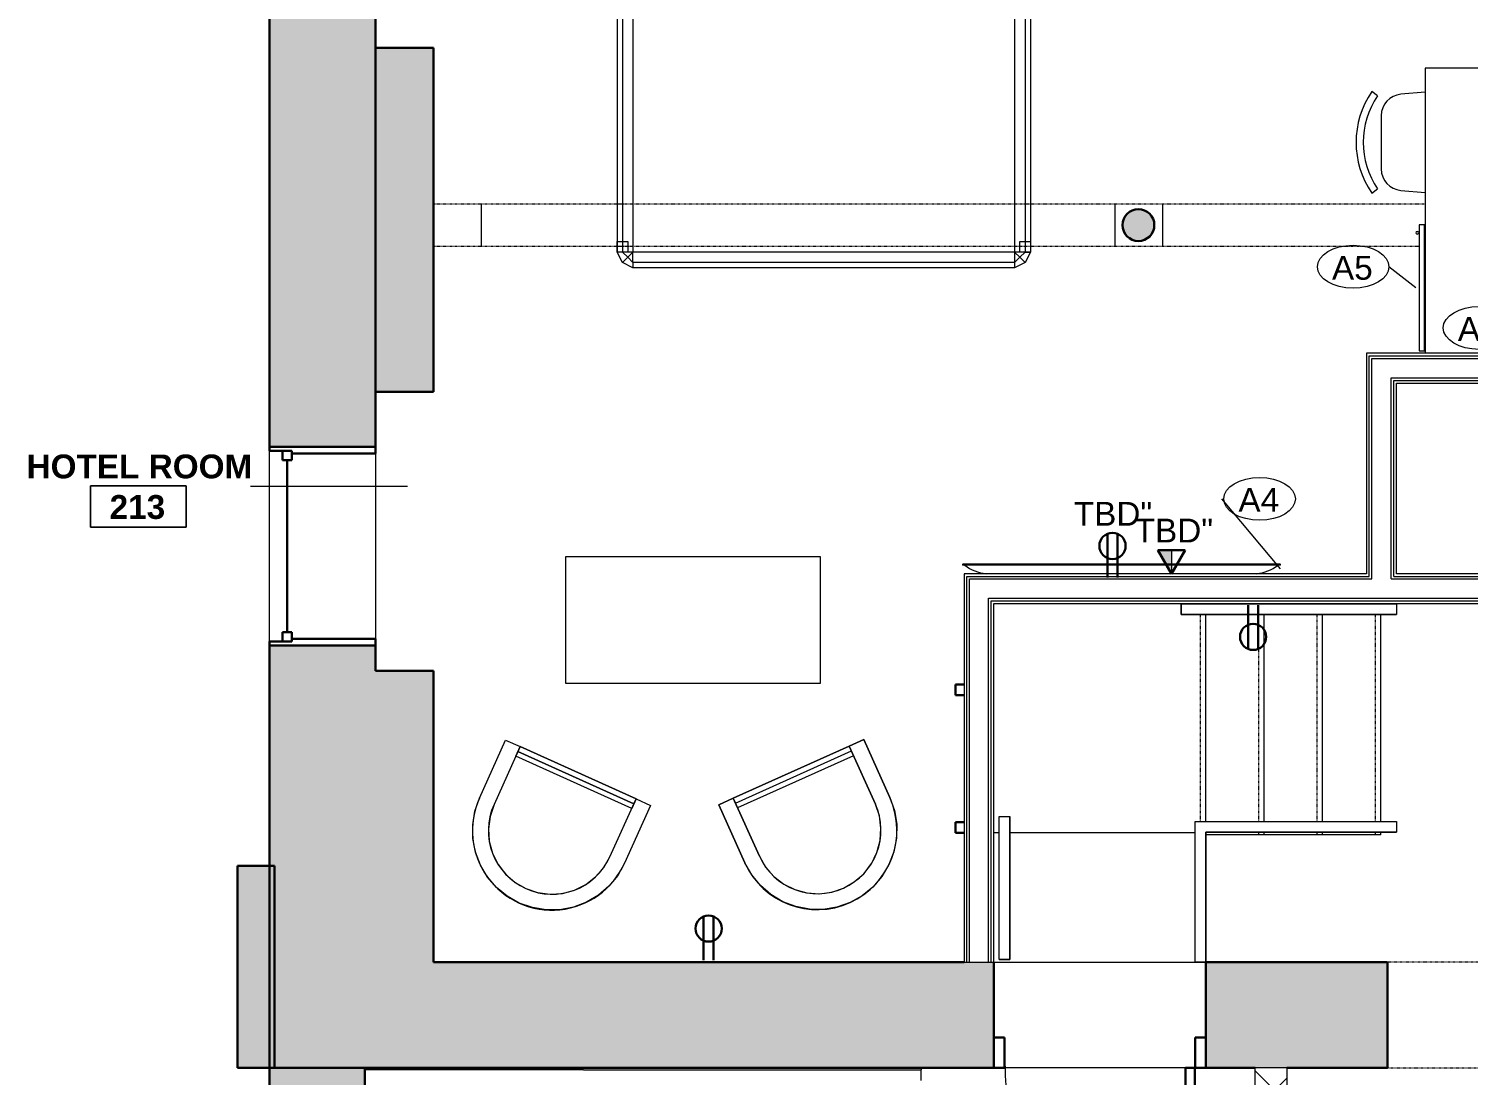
# Model space of a CAD drawing. Header units: inches. Extents: x -1176 to 1507, y -2563 to 978.
# Drawn here: x -1080.5 to -808.8, y 14.9 to 212.4 of the extents above; entities that cross this region are included whole.
import ezdxf

# ---------------------------------------------------------------- set-up
doc = ezdxf.new("R2010")
doc.units = ezdxf.units.IN
doc.header["$MEASUREMENT"] = 0
for name, pattern in [('Dash 1_16_', [0.125, 0.0625, -0.0625]), ('Overhead', [0.15625, 0.09375, -0.0625]), ('Overhead 1_16_', [0.101562, 0.0625, -0.039062])]:
    doc.linetypes.add(name, pattern=pattern)
for name, color, linetype, lineweight in [('A-ANNO-NOTE', 131, 'Continuous', 40), ('A-AREA-IDEN', 2, 'Continuous', 9), ('A-DETL', 90, 'Continuous', 9), ('A-DETL-GENF', 92, 'Continuous', 18), ('A-DETL-MEDM', 33, 'Continuous', 18), ('A-DOOR', 31, 'Continuous', 18), ('A-DOOR-FRAM', 31, 'Continuous', 30), ('A-FLOR', 192, 'Continuous', 18), ('A-FLOR-HRAL', 11, 'Continuous', 18), ('A-GLAZ', 151, 'Continuous', 18), ('A-WALL', 113, 'Continuous', 18), ('A-WALL-PATT', 111, 'Continuous', 18), ('G-IMPT', 8, 'Continuous', 9), ('I-FURN', 30, 'Continuous', 9), ('I-WALL', 2, 'Continuous', 18), ('Q-CASE', 31, 'Continuous', 9), ('Q-SPCQ', 91, 'Continuous', 9), ('Q-SPCQ-IDEN', 132, 'Continuous', 9), ('S-COLS', 52, 'Continuous', 18), ('S-STRS', 31, 'Continuous', 18)]:
    doc.layers.add(name, color=color, linetype=linetype, lineweight=lineweight)
doc.styles.add('Arial', font='arial.ttf', dxfattribs={"height": 4.5})
doc.styles.add('Swis721 Lt BT', font='swissl.ttf', dxfattribs={"height": 4.5})
doc.styles.add('Swis721 Lt BT_B', font='', dxfattribs={"height": 4.5})
doc.styles.get('Swis721 Lt BT_B').set_extended_font_data('Swis721 Lt BT', bold=True)

# ---------------------------------------------------------------- blocks, each defined once
blk = doc.blocks.new('Double Hung - side window 4_ X 6_ 3_ H-6972878-2nd Floor Power _ Signal')
at = {"layer": 'A-GLAZ', "color": 8, "lineweight": 30}
for p, q in [((-18.75, 10), (-18, 10)), ((-18, 5.75), (-18, 10)), ((18, 5.75), (18, 10)), ((18.75, 10), (18, 10)), ((-18, 7.5), (-18, 5.75)), ((-18, 7.5), (-16.25, 7.5)), ((-18, 5.75), (-16.25, 5.75)), ((-18, 5.75), (-17.5, 5.75)), ((-17.5, -10), (-17.5, 5.75)), ((-16.25, 7.5), (-16.25, 5.75)), ((-16.25, 6.625), (16.25, 6.625)), ((16.25, 7.5), (16.25, 5.75)), ((18, 7.5), (16.25, 7.5)), ((18, 5.75), (16.25, 5.75)), ((17.5, 5.75), (18, 5.75)), ((17.5, 5.75), (17.5, -10)), ((18, 7.5), (18, 5.75)), ((-17.5, -10), (-18.75, -10)), ((17.5, -10), (18.75, -10))]:
    blk.add_line(p, q, dxfattribs=at)
blk = doc.blocks.new('Single Flush - D13 3_ X 8_-8254427-2nd Floor Power _ Signal')
at = {"layer": 'A-DOOR', "lineweight": 30}
for p, q in [((16.15625, -10), (17.90625, -10)), ((16.15625, -45.8125), (16.15625, -10)), ((17.90625, -10), (17.90625, -45.8125)), ((17.90625, -45.8125), (16.15625, -45.8125))]:
    blk.add_line(p, q, dxfattribs=at)
at = {"layer": 'A-DOOR', "lineweight": 9}
blk.add_arc((17.90625, -10), 35.8125, 179.5, 270, dxfattribs=at)
at = {"layer": 'A-DOOR-FRAM'}
for p, q in [((-20, -4.25), (-20, -10)), ((-20, -4.25), (-18, -4.25)), ((-18, -4.25), (-18, -10)), ((18.000004, -4.25), (18.000004, -10)), ((18.000004, -4.25), (20.000004, -4.25)), ((20.000004, -4.25), (20.000004, -10)), ((-20, -10), (-18, -10)), ((18.000004, -10), (20.000004, -10))]:
    blk.add_line(p, q, dxfattribs=at)
blk = doc.blocks.new('Bed_761 - 12ZBED05_dwg-V16-2nd Floor Power _ Signal')
at = {"layer": 'G-IMPT'}
for p, q in [((0, 78), (0, 0)), ((0, 78), (3, 78)), ((0, 76), (0, 78)), ((0, 78), (0, 76)), ((0, 0), (0, 78)), ((0, 0), (0, 78)), ((0, 78), (3, 78)), ((0, 78), (3, 78)), ((0, 78), (3, 78)), ((3, 78), (3, 0)), ((3, 78), (3, 75)), ((3, 78), (3, 76)), ((3, 78), (3, 76)), ((3, 78), (3, 0)), ((3, 75), (4, 77)), ((3, 75), (4, 77)), ((6, 78), (4, 77)), ((6, 78), (4, 77)), ((5, 76), (4, 77)), ((6, 77), (5, 76)), ((21, 78), (6, 78)), ((21, 78), (6, 78)), ((6, 77), (6, 78)), ((6, 75), (6, 77)), ((21, 77), (6, 77)), ((21, 78), (28, 78)), ((21, 78), (28, 78)), ((21, 77), (21, 78)), ((21, 75), (21, 77)), ((21, 77), (28, 77)), ((28, 78), (84, 78)), ((28, 78), (84, 78)), ((28, 78), (28, 77)), ((28, 77), (28, 75)), ((28, 77), (84, 77)), ((82, 76), (82, 78)), ((82, 76), (82, 78)), ((82, 78), (84, 78)), ((82, 78), (84, 78)), ((84, 78), (86, 77)), ((84, 78), (86, 77)), ((84, 77), (84, 78)), ((84, 78), (84, 76)), ((84, 78), (84, 76)), ((84, 77), (84, 75)), ((84, 77), (85, 76)), ((85, 76), (86, 77)), ((86, 77), (87, 75)), ((86, 77), (87, 75)), ((3, 76), (0, 76)), ((3, 76), (0, 76)), ((3, 75), (3, 3)), ((3, 75), (3, 3)), ((4, 75), (3, 75)), ((3, 75), (3, 3)), ((4, 75), (5, 76)), ((6, 75), (4, 75)), ((4, 75), (4, 3)), ((6, 75), (5, 76)), ((21, 75), (6, 75)), ((6, 75), (6, 3)), ((21, 75), (21, 72.5)), ((21, 75), (28, 75)), ((28, 75), (36, 3)), ((28, 75), (84, 75)), ((84, 76), (82, 76)), ((84, 76), (82, 76)), ((84, 75), (85, 76)), ((84, 75), (86, 75)), ((84, 75), (84, 3)), ((85, 76), (86, 75)), ((86, 75), (87, 75)), ((86, 75), (86, 3)), ((87, 75), (87, 3)), ((87, 75), (87, 3)), ((7, 42.5), (7, 72.5)), ((7, 72.5), (21, 72.5)), ((7, 72.5), (10, 69.5)), ((10, 68.5), (7, 72.5)), ((21, 72.5), (18, 69.5)), ((18, 68.5), (21, 72.5)), ((21, 72.5), (21, 42.5)), ((21, 72.5), (21, 42.5)), ((10, 69.5), (10, 68.5)), ((18, 69.5), (10, 69.5)), ((10, 68.5), (10, 46.5)), ((10, 46.5), (10, 68.5)), ((10, 68.5), (18, 68.5)), ((18, 69.5), (18, 68.5)), ((18, 68.5), (18, 46.5)), ((18, 46.5), (18, 68.5)), ((10, 46.5), (7, 42.5)), ((10, 46.5), (10, 45.5)), ((10, 46.5), (18, 46.5)), ((18, 46.5), (18, 45.5)), ((18, 46.5), (21, 42.5)), ((7, 42.5), (10, 45.5)), ((18, 45.5), (10, 45.5)), ((21, 42.5), (18, 45.5)), ((7, 42.5), (21, 42.5)), ((21, 42.5), (21, 35.5)), ((7, 5.5), (7, 35.5)), ((7, 35.5), (21, 35.5)), ((10, 32.5), (7, 35.5)), ((7, 35.5), (10, 31.5)), ((18, 32.5), (21, 35.5)), ((21, 35.5), (18, 31.5)), ((21, 35.5), (21, 5.5)), ((21, 35.5), (21, 5.5)), ((10, 32.5), (18, 32.5)), ((10, 32.5), (10, 31.5)), ((10, 31.5), (10, 9.5)), ((18, 31.5), (10, 31.5)), ((10, 31.5), (10, 9.5)), ((18, 32.5), (18, 31.5)), ((18, 31.5), (18, 9.5)), ((18, 31.5), (18, 9.5)), ((7, 5.5), (10, 9.5)), ((10, 8.5), (7, 5.5)), ((10, 9.5), (10, 8.5)), ((18, 9.5), (10, 9.5)), ((10, 8.5), (18, 8.5)), ((18, 9.5), (18, 8.5)), ((21, 5.5), (18, 9.5)), ((21, 5.5), (18, 8.5)), ((7, 5.5), (21, 5.5)), ((21, 5.5), (21, 3)), ((4, 1), (3, 3)), ((4, 1), (3, 3)), ((4, 3), (3, 3)), ((3, 3), (3, 0)), ((6, 3), (4, 3)), ((5, 2), (4, 3)), ((6, 3), (5, 2)), ((21, 3), (6, 3)), ((6, 3), (6, 1)), ((21, 3), (21, 1)), ((21, 3), (36, 3)), ((36, 1), (36, 3)), ((36, 3), (84, 3)), ((86, 3), (84, 3)), ((84, 3), (85, 2)), ((84, 3), (84, 1)), ((86, 3), (85, 2)), ((87, 3), (86, 1)), ((87, 3), (86, 1)), ((86, 3), (87, 3)), ((0, 0), (0, 2)), ((0, 0), (0, 2)), ((0, 2), (3, 2)), ((0, 2), (3, 2)), ((0, 0), (3, 0)), ((3, 0), (0, 0)), ((3, 2), (3, 0)), ((3, 2), (3, 0)), ((5, 2), (4, 1)), ((6, 0), (4, 1)), ((6, 0), (4, 1)), ((6, 1), (5, 2)), ((21, 1), (6, 1)), ((6, 1), (6, 0)), ((21, 0), (6, 0)), ((21, 1), (21, 0)), ((21, 1), (36, 1)), ((21, 0), (36, 0)), ((36, 1), (36, 0)), ((36, 1), (84, 1)), ((36, 0), (84, 0)), ((82, 0), (82, 2)), ((82, 0), (82, 2)), ((82, 2), (84, 2)), ((82, 2), (84, 2)), ((85, 2), (84, 1)), ((84, 2), (84, 0)), ((84, 2), (84, 0)), ((86, 1), (84, 0)), ((86, 1), (84, 0)), ((84, 1), (84, 0)), ((85, 2), (86, 1)), ((3, 0), (0, 0)), ((3, 0), (0, 0)), ((21, 0), (6, 0)), ((21, 0), (36, 0)), ((36, 0), (84, 0)), ((84, 0), (82, 0)), ((84, 0), (82, 0))]:
    blk.add_line(p, q, dxfattribs=at)
blk = doc.blocks.new('Bed_761 - Bed_761-6542247-2nd Floor Power _ Signal')
blk.add_blockref('Bed_761 - 12ZBED05_dwg-V16-2nd Floor Power _ Signal', (0, 0))
blk = doc.blocks.new('F-Chairs - Side 01-V22-2nd Floor Power _ Signal')
at = {"layer": 'I-FURN'}
for p, q in [((-9.57, -3.52), (-8.8, -4.64)), ((5.02, -5.32), (-5.02, -5.32)), ((8.8, -4.64), (9.57, -3.52)), ((-9.07, -9.03), (-9.46, -13.61)), ((9.46, -13.61), (9.07, -9.03))]:
    blk.add_line(p, q, dxfattribs=at)
for centre, radius, start, end in [((0, -17.51), 16.94, 55.6197, 124.3803), ((0, -17.51), 15.59, 55.6197, 124.3803), ((-5.02, -9.38), 4.06, 90, 175.0303), ((5.02, -9.38), 4.06, 4.9697, 90)]:
    blk.add_arc(centre, radius, start, end, dxfattribs=at)
blk = doc.blocks.new('F-Chairs - LC-3-V23-2nd Floor Power _ Signal')
at = {"layer": 'I-FURN'}
for p, q in [((-15, 27), (-12, 27)), ((-15, 15), (-15, 27)), ((-15, 15), (-15, 27)), ((-15, 27), (-12, 27)), ((-15, 15), (-15, 27)), ((-15, 27), (-12, 27)), ((-12, 27), (-12, 15)), ((-12, 27), (12, 27)), ((-12, 27), (12, 27)), ((-12, 27), (12, 27)), ((12, 27), (-12, 27)), ((-12, 25), (-12, 27)), ((-12, 27), (-12, 26)), ((-12, 27), (-12, 15)), ((-12, 27), (-12, 15)), ((12, 26), (-12, 26)), ((-12, 26), (-12, 25)), ((-12, 26), (12, 26)), ((12, 25), (-12, 25)), ((12, 27), (15, 27)), ((12, 15), (12, 27)), ((12, 27), (15, 27)), ((12, 27), (15, 27)), ((12, 26), (12, 27)), ((12, 27), (12, 25)), ((12, 15), (12, 27)), ((12, 15), (12, 27)), ((12, 25), (12, 26)), ((15, 27), (15, 15)), ((15, 27), (15, 15)), ((15, 27), (15, 15))]:
    blk.add_line(p, q, dxfattribs=at)
at = {"layer": 'I-FURN', "flags": 128}
for points in [[(15, 15), (14.77, 12.4), (14.1, 9.87), (12.99, 7.5), (11.49, 5.36), (9.64, 3.51), (7.5, 2.01), (5.13, 0.9), (2.6, 0.23), (0, 0), (-2.6, 0.23), (-5.13, 0.9), (-7.5, 2.01), (-9.64, 3.51), (-11.49, 5.36), (-12.99, 7.5), (-14.1, 9.87), (-14.77, 12.4), (-15, 15)], [(-12, 15), (-11.77, 12.66), (-11.09, 10.41), (-9.98, 8.33), (-8.49, 6.51), (-6.67, 5.02), (-4.59, 3.91), (-2.34, 3.23), (0, 3), (2.34, 3.23), (4.59, 3.91), (6.67, 5.02), (8.49, 6.51), (9.98, 8.33), (11.09, 10.41), (11.77, 12.66), (12, 15)]]:
    blk.add_lwpolyline(points, dxfattribs=at)
at = {"layer": 'I-FURN'}
for radius, end in [(15, 0), (15, 0), (12, 360), (12, 360)]:
    blk.add_arc((0, 15), radius, 180, end, dxfattribs=at)
blk = doc.blocks.new('F-Chairs - LC-3-V24-2nd Floor Power _ Signal')
at = {"layer": 'I-FURN'}
for p, q in [((-15, -15), (-15, -27)), ((-15, -27), (-15, -15)), ((-15, -27), (-15, -15)), ((-12, -27), (-12, -15)), ((-12, -15), (-12, -27)), ((-12, -15), (-12, -27)), ((12, -15), (12, -27)), ((12, -27), (12, -15)), ((12, -27), (12, -15)), ((15, -27), (15, -15)), ((15, -15), (15, -27)), ((15, -15), (15, -27)), ((-15, -27), (-12, -27)), ((-12, -27), (-15, -27)), ((-12, -27), (-15, -27)), ((-12, -27), (-12, -25)), ((-12, -25), (-12, -26)), ((-12, -25), (12, -25)), ((12, -26), (-12, -26)), ((-12, -26), (-12, -27)), ((12, -26), (-12, -26)), ((12, -27), (-12, -27)), ((12, -27), (-12, -27)), ((-12, -27), (12, -27)), ((12, -27), (-12, -27)), ((12, -26), (12, -25)), ((12, -25), (12, -27)), ((12, -27), (12, -26)), ((12, -27), (15, -27)), ((15, -27), (12, -27)), ((15, -27), (12, -27))]:
    blk.add_line(p, q, dxfattribs=at)
at = {"layer": 'I-FURN', "flags": 128}
for points in [[(-15, -15), (-14.77, -12.4), (-14.1, -9.87), (-12.99, -7.5), (-11.49, -5.36), (-9.64, -3.51), (-7.5, -2.01), (-5.13, -0.9), (-2.6, -0.23), (0, 0), (2.6, -0.23), (5.13, -0.9), (7.5, -2.01), (9.64, -3.51), (11.49, -5.36), (12.99, -7.5), (14.1, -9.87), (14.77, -12.4), (15, -15)], [(12, -15), (11.77, -12.66), (11.09, -10.41), (9.98, -8.33), (8.49, -6.51), (6.67, -5.02), (4.59, -3.91), (2.34, -3.23), (0, -3), (-2.34, -3.23), (-4.59, -3.91), (-6.67, -5.02), (-8.49, -6.51), (-9.98, -8.33), (-11.09, -10.41), (-11.77, -12.66), (-12, -15)]]:
    blk.add_lwpolyline(points, dxfattribs=at)
at = {"layer": 'I-FURN'}
for radius, start in [(15, 360), (15, 360), (12, 0), (12, 0)]:
    blk.add_arc((0, -15), radius, start, 180, dxfattribs=at)
blk = doc.blocks.new('M_simple_desk__parametric_2147 - T-17-8291794-2nd Floor Power _ Signal')
at = {"layer": 'I-FURN'}
for p, q in [((-25.57, -11.21), (-25.57, 12.79)), ((-25.57, 12.79), (22.43, 12.79)), ((22.43, 12.79), (22.43, -11.21)), ((22.43, -11.21), (-25.57, -11.21))]:
    blk.add_line(p, q, dxfattribs=at)
blk = doc.blocks.new('Desk32 - Desk-6998125-2nd Floor Power _ Signal')
at = {"layer": 'Q-CASE'}
for p, q in [((2324.13, 494.41), (2324.13, 463.83)), ((2324.13, 463.83), (2377.92, 463.83))]:
    blk.add_line(p, q, dxfattribs=at)
blk = doc.blocks.new('A-Flat_Screen_TV - OLED 65B6P 65_-V63-2nd Floor Power _ Signal')
at = {"layer": 'Q-SPCQ'}
for p, q in [((-30, 0.19), (30, 0.19)), ((-30, 0.19), (-30, 0)), ((30, 0), (-30, 0)), ((-29.94, 0), (-29.94, -0.06)), ((29.94, -0.06), (29.94, 0)), ((30, 0), (30, 0.19)), ((29.94, -0.06), (-29.94, -0.06))]:
    blk.add_line(p, q, dxfattribs=at)
for centre, start, end in [((-24.9, -5.58), 94.6372, 128.9656), ((24.9, -5.58), 51.0344, 85.3628)]:
    blk.add_arc(centre, 7.41, start, end, dxfattribs=at)
blk = doc.blocks.new('A-UC Refrigerator - A-UC Refrigerator-V82-2nd Floor Power _ Signal')
at = {"layer": 'Q-SPCQ'}
for p, q in [((-11.87, -16.75), (-11.87, -16.63)), ((11.88, -16.75), (-11.87, -16.75)), ((-11.87, -16.75), (-11.87, -17.75)), ((11.88, -16.75), (-11.87, -16.75)), ((-11.87, -17.75), (11.88, -17.75)), ((-10.5, -17.75), (-10.5, -17.91)), ((-10.5, -17.75), (-10.5, -17.91)), ((-10.25, -17.93), (-10.25, -17.75)), ((-10.25, -17.93), (-10.25, -17.75)), ((11.88, -16.63), (11.88, -16.75)), ((11.88, -17.75), (11.88, -16.75))]:
    blk.add_line(p, q, dxfattribs=at)
for start, end in [(90, 270), (270, 90)]:
    blk.add_arc((-10.39, -18.13), 0.25, start, end, dxfattribs=at)
blk = doc.blocks.new('Single Flush - D2 2_X8_-8192803-2nd Floor Power _ Signal')
at = {"layer": 'A-DOOR-FRAM'}
for p, q in [((-14, 0.1), (-14, 1.75)), ((-14, 1.75), (-12, 1.75)), ((-12, 0.1), (-12, 1.75)), ((12, 0.1), (12, 1.75)), ((12, 1.75), (14, 1.75)), ((14, 0.1), (14, 1.75))]:
    blk.add_line(p, q, dxfattribs=at)
blk = doc.blocks.new('Door-Opening - Elevator Opening-7712518-2nd Floor Power _ Signal')
at = {"layer": 'A-DETL-GENF', "linetype": 'Overhead', "lineweight": 9}
for p, q in [((25.68, 10), (-26.32, 10)), ((-26.32, -10), (25.68, -10))]:
    blk.add_line(p, q, dxfattribs=at)
at = {"layer": 'A-DETL-MEDM', "lineweight": 30}
for p, q in [((-26.32, 10), (-26.32, -10)), ((25.68, -10), (25.68, 10))]:
    blk.add_line(p, q, dxfattribs=at)
blk = doc.blocks.new('Top Rail Type - Top Rail_Internal_-8436716-2nd Floor Power _ Signal')
at = {"layer": 'A-FLOR-HRAL', "lineweight": 9}
for p, q in [((-862.98, 101.87), (-862.98, 103.87)), ((-862.98, 103.87), (-822.37, 103.87)), ((-822.37, 103.87), (-822.37, 101.87)), ((-822.37, 101.87), (-862.98, 101.87))]:
    blk.add_line(p, q, dxfattribs=at)
blk = doc.blocks.new('Top Rail Type - Top Rail_Internal_-V152-2nd Floor Power _ Signal')
at = {"layer": 'A-FLOR-HRAL', "lineweight": 9}
for p, q in [((-862.98, 103.87), (-862.98, 101.87)), ((-862.98, 103.87), (-822.37, 103.87)), ((-822.37, 103.87), (-822.37, 101.87)), ((-862.98, 101.87), (-822.37, 101.87))]:
    blk.add_line(p, q, dxfattribs=at)
blk = doc.blocks.new('Top Rail Type - Top Rail_Internal_-8436813-2nd Floor Power _ Signal')
at = {"layer": 'A-FLOR-HRAL', "lineweight": 9}
for p, q in [((-860.33, 36.25), (-860.33, 62.75)), ((-860.33, 62.75), (-822.33, 62.75)), ((-822.33, 62.75), (-822.33, 60.75)), ((-858.33, 60.75), (-858.33, 36.25)), ((-822.33, 60.75), (-858.33, 60.75)), ((-858.33, 36.25), (-860.33, 36.25))]:
    blk.add_line(p, q, dxfattribs=at)
blk = doc.blocks.new('Top Rail Type - Top Rail_Internal_-V153-2nd Floor Power _ Signal')
at = {"layer": 'A-FLOR-HRAL', "lineweight": 9}
for p, q in [((-860.33, 62.75), (-822.33, 62.75)), ((-860.33, 36.25), (-860.33, 62.75)), ((-822.33, 62.75), (-822.33, 60.75)), ((-858.33, 60.75), (-822.33, 60.75)), ((-858.33, 36.25), (-858.33, 60.75)), ((-860.33, 36.25), (-858.33, 36.25))]:
    blk.add_line(p, q, dxfattribs=at)
blk = doc.blocks.new('Top Rail Type - Top Rail_Internal_-8436933-2nd Floor Power _ Signal')
at = {"layer": 'A-FLOR-HRAL', "lineweight": 9}
for p, q in [((-897.33, 63.75), (-895.33, 63.75)), ((-897.33, 36.75), (-897.33, 63.75)), ((-895.33, 63.75), (-895.33, 36.75)), ((-895.33, 36.75), (-897.33, 36.75))]:
    blk.add_line(p, q, dxfattribs=at)
blk = doc.blocks.new('Top Rail Type - Top Rail_Internal_-V154-2nd Floor Power _ Signal')
at = {"layer": 'A-FLOR-HRAL', "lineweight": 9}
for p, q in [((-897.33, 63.75), (-895.33, 63.75)), ((-897.33, 36.75), (-897.33, 63.75)), ((-895.33, 36.75), (-895.33, 63.75)), ((-897.33, 36.75), (-895.33, 36.75))]:
    blk.add_line(p, q, dxfattribs=at)
blk = doc.blocks.new('Appliance_Specialty Equipment Tag - Standard-3515593-2nd Floor Power _ Signal')
at = {"layer": 'Q-SPCQ-IDEN'}
blk.add_ellipse((-0.0499, 0.0037), major_axis=(-0.1406, 0), ratio=0.600473, dxfattribs=at)
blk = doc.blocks.new('Room Tag - Room Name and Number-3379422-2nd Floor Power _ Signal')
at = {"layer": 'A-AREA-IDEN'}
for p, q in [((-0.1881, -0.1636), (-0.1881, -0.0018)), ((-0.1881, -0.0018), (0.1869, -0.0018)), ((0.1869, -0.0018), (-0.1881, -0.0018)), ((-0.1881, -0.0018), (-0.1881, -0.1636)), ((0.1869, -0.0018), (0.1869, -0.1636)), ((0.1869, -0.1636), (0.1869, -0.0018)), ((0.1869, -0.1636), (-0.1881, -0.1636)), ((-0.1881, -0.1636), (0.1869, -0.1636))]:
    blk.add_line(p, q, dxfattribs=at)

msp = doc.modelspace()

# ---------------------------------------------------------------- hatches: boundary and pattern name
at = {"layer": 'A-ANNO-NOTE', "lineweight": 9}
msp.add_hatch(color=256, dxfattribs=at).paths.add_polyline_path([(-864.83, 109.56), (-867.41, 114.02), (-864.83, 114.02), (-864.83, 113.96)], flags=0)
at = {"layer": 'A-WALL-PATT'}
h = msp.add_hatch(color=7, dxfattribs=at)
h.paths.add_polyline_path([(-1017.06, 16.25), (-1015.06, 16.25), (-1015.06, 96), (-1035.06, 96), (-1035.06, 16.25)], flags=0)
h.paths.add_polyline_path([(-1015.06, 133.5), (-1015.06, 216), (-1035.06, 216), (-1035.06, 133.5)], flags=0)
h.paths.add_polyline_path([(-1035.06, 253.5), (-1015.06, 253.5), (-1015.06, 342), (-1035.06, 342), (-1035.06, 267.09)], flags=0)
h.paths.add_polyline_path([(-1017.95, 379.5), (-1015.06, 379.5), (-1015.06, 468.12), (-1035.06, 468.12), (-1035.06, 379.5)], flags=0)
h.paths.add_polyline_path([(-1017.95, 505.62), (-1015.06, 505.62), (-1015.06, 604.37), (-1035.06, 604.37), (-1035.06, 505.62)], flags=0)
h.paths.add_polyline_path([(-1015.06, 641.87), (-1015.06, 729.87), (-1035.06, 729.87), (-1035.06, 641.87)], flags=0)
h.paths.add_polyline_path([(-1035.06, 767.37), (-1015.06, 767.37), (-1015.06, 789.87), (-1035.06, 789.87), (-1035.06, 787.72)], flags=0)
at = {"layer": 'A-WALL-PATT', "lineweight": 9}
for points in [[(-1004.06, 143.88), (-1004.06, 208.87), (-1015.06, 208.87), (-1015.06, 143.88)], [(-1015.06, 36.25), (-1004.06, 36.25), (-1004.06, 91.25), (-1015.06, 91.25), (-1015.06, 52.71)]]:
    msp.add_hatch(color=7, dxfattribs=at).paths.add_polyline_path(points, flags=0)
at = {"layer": 'A-WALL-PATT'}
msp.add_hatch(color=250, dxfattribs=at).paths.add_polyline_path([(-1034.06, 16.25), (-1034.06, 54.41), (-1041.06, 54.41), (-1041.06, 16.25), (-1035.06, 16.25)], flags=0)
h = msp.add_hatch(color=250, dxfattribs=at)
h.paths.add_polyline_path([(-590.07, 16.25), (-590.07, 36.25), (-673.56, 36.25), (-673.56, 16.25), (-642.33, 16.25)], flags=0)
h.paths.add_polyline_path([(-858.33, 16.25), (-824.03, 16.25), (-824.03, 36.25), (-858.33, 36.25)], flags=0)
h.paths.add_polyline_path([(-1015.06, 16.25), (-898.33, 16.25), (-898.33, 36.25), (-1015.06, 36.25)], flags=0)
h.paths.add_polyline_path([(-772.03, 16.25), (-714.56, 16.25), (-714.56, 36.25), (-772.03, 36.25)], flags=0)
h = msp.add_hatch(color=250, dxfattribs=at)
h.paths.add_polyline_path([(-1017.06, -1275.19), (-1017.06, -1210.94), (-1035.06, -1210.94), (-1035.06, -1275.19)], flags=0)
h.paths.add_polyline_path([(-1017.06, -1169.44), (-1017.06, -1003.94), (-1035.06, -1003.94), (-1035.06, -1169.44)], flags=0)
h.paths.add_polyline_path([(-1035.06, -962.44), (-1017.06, -962.44), (-1017.06, -859.94), (-1035.06, -859.94), (-1035.06, -957.94)], flags=0)
h.paths.add_polyline_path([(-1017.95, -818.44), (-1017.06, -818.44), (-1017.06, -715.94), (-1035.06, -715.94), (-1035.06, -818.44)], flags=0)
h.paths.add_polyline_path([(-1017.95, -674.44), (-1017.06, -674.44), (-1017.06, -567.94), (-1035.06, -567.94), (-1035.06, -674.44)], flags=0)
h.paths.add_polyline_path([(-1017.95, -534.44), (-1017.06, -534.44), (-1017.06, -425.69), (-1035.06, -425.69), (-1035.06, -534.44)], flags=0)
h.paths.add_polyline_path([(-1017.95, -388.69), (-1017.06, -388.69), (-1017.06, -275.19), (-1035.06, -275.19), (-1035.06, -388.69)], flags=0)
h.paths.add_polyline_path([(-1017.95, -239.19), (-1017.06, -239.19), (-1017.06, -119.5), (-1035.06, -119.5), (-1035.06, -239.19)], flags=0)
h.paths.add_polyline_path([(-1017.06, -83.5), (-1017.06, 16.25), (-1035.06, 16.25), (-1035.06, -83.5)], flags=0)
at = {"layer": 'A-WALL-PATT', "lineweight": 9}
h = msp.add_hatch(dxfattribs=at)
h.set_pattern_fill('FP_1', color=256, style=0, pattern_type=2)
h.set_pattern_definition([(45, (0, 0), (-4.006467, 4.006467), []), (135, (0, 0), (-4.006467, -4.006467), [])])
h.paths.add_polyline_path([(-849.04, -66.63), (-843.04, -66.63), (-843.04, 16.25), (-849.04, 16.25)], flags=0)
at = {"layer": 'S-COLS'}
msp.add_hatch(color=250, dxfattribs=at).paths.add_polyline_path([(-871.06, 172.37), (-869.91, 172.6), (-868.94, 173.25), (-868.29, 174.23), (-868.06, 175.37), (-868.29, 176.52), (-868.94, 177.5), (-869.91, 178.15), (-871.06, 178.37), (-872.21, 178.15), (-873.18, 177.5), (-873.83, 176.52), (-874.06, 175.37), (-873.83, 174.23), (-873.18, 173.25), (-872.21, 172.6)], flags=0)

# ---------------------------------------------------------------- linework, layer by layer
at = {"layer": 'A-ANNO-NOTE', "lineweight": 30}
for p, q in [((-876.91, 108.82), (-876.91, 117.09)), ((-875, 108.82), (-875, 117.09)), ((-864.83, 109.56), (-867.41, 114.02)), ((-862.25, 114.02), (-867.41, 114.02)), ((-864.83, 109.56), (-862.25, 114.02)), ((-850.38, 103.61), (-850.38, 95.34)), ((-848.46, 103.61), (-848.46, 95.34)), ((-953.13, 36.58), (-953.13, 44.84)), ((-951.22, 36.58), (-951.22, 44.84))]:
    msp.add_line(p, q, dxfattribs=at)
at = {"layer": 'A-ANNO-NOTE', "lineweight": 9}
for p, q in [((-864.83, 109.56), (-867.41, 114.02)), ((-867.41, 114.02), (-864.83, 114.02)), ((-864.83, 114.02), (-864.83, 109.56))]:
    msp.add_line(p, q, dxfattribs=at)
at = {"layer": 'A-ANNO-NOTE', "lineweight": 30}
for centre, radius in [((-875.95, 114.8), 2.48), ((-849.42, 97.63), 2.47), ((-952.17, 42.56), 2.47)]:
    msp.add_circle(centre, radius, dxfattribs=at)
at = {"layer": 'A-AREA-IDEN'}
msp.add_line((-1008.97, 126.02), (-1038.62, 126.02), dxfattribs=at)
at = {"layer": 'A-DETL', "linetype": 'Dash 1_16_'}
for p, q in [((-1004.06, 179.38), (-969.44, 179.38)), ((-969.44, 179.38), (-891.44, 179.38)), ((-891.44, 179.38), (-816.95, 179.38)), ((-1004.06, 171.38), (-969.44, 171.38)), ((-969.44, 171.38), (-892.44, 171.38)), ((-892.42, 171.38), (-891.44, 171.38)), ((-891.44, 171.38), (-818.08, 171.38))]:
    msp.add_line(p, q, dxfattribs=at)
at = {"layer": 'A-DETL'}
for p, q in [((-995.06, 179.38), (-995.06, 171.38)), ((-875.5, 179.38), (-875.5, 171.38)), ((-866.5, 179.38), (-866.5, 171.38))]:
    msp.add_line(p, q, dxfattribs=at)
at = {"layer": 'A-FLOR'}
for p, q in [((-897.33, 60.63), (-898.33, 60.63)), ((-860.33, 60.63), (-895.33, 60.63)), ((-912.06, 16.25), (-912.06, 15.87))]:
    msp.add_line(p, q, dxfattribs=at)
at = {"layer": 'A-WALL', "color": 8, "lineweight": 30}
for p, q in [((-1035.06, 133.5), (-1035.06, 216)), ((-1015.06, 133.5), (-1015.06, 216)), ((-1004.06, 208.87), (-1015.06, 208.87)), ((-1004.06, 143.88), (-1004.06, 208.87)), ((-1015.06, 143.88), (-1004.06, 143.88)), ((-1035.06, 133.5), (-1015.06, 133.5)), ((-1035.06, 96), (-1015.06, 96)), ((-1035.06, 96), (-1035.06, -83.5)), ((-1015.06, 91.25), (-1015.06, 96)), ((-1004.06, 91.25), (-1015.06, 91.25)), ((-1004.06, 36.25), (-1004.06, 91.25)), ((-1041.06, 16.25), (-1041.06, 54.41)), ((-1041.06, 54.41), (-1034.06, 54.41)), ((-1034.06, 54.41), (-1034.06, 16.25)), ((-1004.06, 36.25), (-903.96, 36.25)), ((-898.33, 36.25), (-898.33, 16.25)), ((-824.03, 36.25), (-858.33, 36.25)), ((-858.33, 36.25), (-858.33, 16.25)), ((-1041.06, 16.25), (-898.33, 16.25)), ((-1017.06, 16.25), (-1017.06, -83.5)), ((-849.04, 16.25), (-858.33, 16.25)), ((-824.03, 16.25), (-843.04, 16.25))]:
    msp.add_line(p, q, dxfattribs=at)
at = {"layer": 'A-WALL'}
for p, q in [((-827.5, 150.68), (-785.87, 150.68)), ((-827.5, 109.06), (-827.5, 150.68)), ((-827, 150.18), (-785.37, 150.18)), ((-827, 108.56), (-827, 150.18)), ((-823.37, 146.56), (-785.37, 146.56)), ((-823.37, 108.56), (-823.37, 146.56)), ((-822.87, 146.06), (-785.87, 146.06)), ((-822.87, 109.06), (-822.87, 146.06)), ((-903.46, 109.06), (-827.5, 109.06)), ((-903.46, 36.25), (-903.46, 109.06)), ((-822.87, 109.06), (-785.87, 109.06)), ((-902.96, 108.56), (-827, 108.56)), ((-902.96, 36.25), (-902.96, 108.56)), ((-823.37, 108.56), (-785.37, 108.56)), ((-899.33, 104.93), (-650.82, 104.93)), ((-899.33, 36.25), (-899.33, 104.93)), ((-898.83, 104.43), (-650.32, 104.43)), ((-898.83, 36.25), (-898.83, 104.43)), ((-903.96, 36.25), (-898.33, 36.25)), ((-849.04, -119.59), (-849.04, 16.25)), ((-843.04, 16.25), (-849.04, 16.25)), ((-843.04, 16.25), (-843.04, -66.63))]:
    msp.add_line(p, q, dxfattribs=at)
at = {"layer": 'A-WALL', "lineweight": 9}
for p, q in [((-1035.06, 96), (-1035.06, 133.5)), ((-1015.06, 133.5), (-1015.06, 96)), ((-898.33, 36.25), (-860.33, 36.25)), ((-858.33, 16.25), (-898.33, 16.25))]:
    msp.add_line(p, q, dxfattribs=at)
at = {"layer": 'I-WALL'}
for p, q in [((-786.37, 151.18), (-828, 151.18)), ((-828, 151.18), (-828, 109.56)), ((-822.37, 145.56), (-786.37, 145.56)), ((-822.37, 109.56), (-822.37, 145.56)), ((-828, 109.56), (-903.96, 109.56)), ((-903.96, 109.56), (-903.96, 36.25)), ((-786.37, 109.56), (-822.37, 109.56)), ((-898.33, 103.93), (-649.82, 103.93)), ((-898.33, 36.25), (-898.33, 103.93))]:
    msp.add_line(p, q, dxfattribs=at)
at = {"layer": 'Q-SPCQ-IDEN'}
for p, q in [((-818.7, 163.54), (-823.79, 167.51)), ((-844.28, 110.5), (-855.35, 123.69))]:
    msp.add_line(p, q, dxfattribs=at)
at = {"layer": 'S-COLS', "color": 8, "lineweight": 30}
for start, end in [(0, 180), (180, 360)]:
    msp.add_arc((-871.06, 175.37), 3, start, end, dxfattribs=at)
at = {"layer": 'S-STRS', "linetype": 'Overhead 1_16_', "lineweight": 9}
for p, q in [((-859.33, 103.87), (-859.33, 103.93)), ((-848.33, 103.87), (-848.33, 103.93)), ((-837.33, 103.87), (-837.33, 103.93)), ((-826.33, 103.87), (-826.33, 103.93)), ((-859.33, 62.75), (-859.33, 101.87)), ((-848.33, 62.75), (-848.33, 101.87)), ((-837.33, 62.75), (-837.33, 101.87)), ((-826.33, 62.75), (-826.33, 101.87)), ((-848.33, 60.25), (-848.33, 60.75)), ((-837.33, 60.25), (-837.33, 60.75)), ((-826.33, 60.25), (-826.33, 60.75))]:
    msp.add_line(p, q, dxfattribs=at)
at = {"layer": 'S-STRS', "lineweight": 9}
for p, q in [((-858.33, 103.87), (-858.33, 103.93)), ((-847.33, 103.87), (-847.33, 103.93)), ((-836.33, 103.87), (-836.33, 103.93)), ((-825.33, 103.87), (-825.33, 103.93)), ((-858.33, 62.75), (-858.33, 101.87)), ((-847.33, 62.75), (-847.33, 101.87)), ((-836.33, 62.75), (-836.33, 101.87)), ((-825.33, 62.75), (-825.33, 101.87)), ((-847.33, 60.25), (-858.33, 60.25)), ((-847.33, 60.25), (-847.33, 60.75)), ((-836.33, 60.25), (-847.33, 60.25)), ((-836.33, 60.25), (-836.33, 60.75)), ((-825.33, 60.25), (-836.33, 60.25)), ((-825.33, 60.25), (-825.33, 60.75)), ((-975.8, 15.87), (-1017.06, 15.87)), ((-975.8, 15.87), (-912.06, 15.87)), ((-912.06, 13.87), (-912.06, 15.87))]:
    msp.add_line(p, q, dxfattribs=at)

# ---------------------------------------------------------------- block references
at = {"layer": 'A-AREA-IDEN', "xscale": 47.99999999999997, "yscale": 47.99999999999997, "zscale": 47.99999999999997}
msp.add_blockref('Room Tag - Room Name and Number-3379422-2nd Floor Power _ Signal', (-1059.76, 126.21), dxfattribs=at)
at = {"layer": 'A-DOOR'}
for name, p, rotation in [('Single Flush - D2 2_X8_-8192803-2nd Floor Power _ Signal', (-903.86, 74.63), 89.99999999999993), ('Door-Opening - Elevator Opening-7712518-2nd Floor Power _ Signal', (-798.35, 26.25), 180)]:
    msp.add_blockref(name, p, dxfattribs=dict(at, rotation=rotation))
msp.add_blockref('Single Flush - D13 3_ X 8_-8254427-2nd Floor Power _ Signal', (-878.33, 26.25), dxfattribs=at)
at = {"layer": 'A-FLOR-HRAL', "lineweight": 9}
for name in ['Top Rail Type - Top Rail_Internal_-8436716-2nd Floor Power _ Signal', 'Top Rail Type - Top Rail_Internal_-V152-2nd Floor Power _ Signal', 'Top Rail Type - Top Rail_Internal_-8436933-2nd Floor Power _ Signal', 'Top Rail Type - Top Rail_Internal_-V154-2nd Floor Power _ Signal', 'Top Rail Type - Top Rail_Internal_-8436813-2nd Floor Power _ Signal', 'Top Rail Type - Top Rail_Internal_-V153-2nd Floor Power _ Signal']:
    msp.add_blockref(name, (0, 0), dxfattribs=at)
at = {"layer": 'A-GLAZ', "rotation": 89.99999999999991}
msp.add_blockref('Double Hung - side window 4_ X 6_ 3_ H-6972878-2nd Floor Power _ Signal', (-1025.06, 114.75), dxfattribs=at)
at = {"layer": 'I-FURN'}
for name, p, rotation in [('Bed_761 - Bed_761-6542247-2nd Floor Power _ Signal', (-969.44, 254.29), 269.9999999999998), ('F-Chairs - Side 01-V22-2nd Floor Power _ Signal', (-830.56, 191), 89.99999999999964), ('F-Chairs - LC-3-V23-2nd Floor Power _ Signal', (-987.89, 47.37), 335.7386598910854), ('F-Chairs - LC-3-V24-2nd Floor Power _ Signal', (-925.48, 47.47), 204.2613401089145)]:
    msp.add_blockref(name, p, dxfattribs=dict(at, rotation=rotation))
msp.add_blockref('M_simple_desk__parametric_2147 - T-17-8291794-2nd Floor Power _ Signal', (-953.57, 100.02), dxfattribs=at)
at = {"layer": 'Q-CASE', "rotation": 270.0000000000001}
msp.add_blockref('Desk32 - Desk-6998125-2nd Floor Power _ Signal', (-1280.78, 2529.11), dxfattribs=at)
at = {"layer": 'Q-SPCQ'}
for name, p, rotation in [('A-UC Refrigerator - A-UC Refrigerator-V82-2nd Floor Power _ Signal', (-800.33, 163.54), 269.9999999999997), ('A-Flat_Screen_TV - OLED 65B6P 65_-V63-2nd Floor Power _ Signal', (-874.28, 111.37), 180)]:
    msp.add_blockref(name, p, dxfattribs=dict(at, rotation=rotation))
at = {"layer": 'Q-SPCQ-IDEN', "xscale": 47.99999999999997, "yscale": 47.99999999999997, "zscale": 47.99999999999997}
for p in [(-828.15, 167.34), (-804.39, 155.79), (-845.8, 123.51)]:
    msp.add_blockref('Appliance_Specialty Equipment Tag - Standard-3515593-2nd Floor Power _ Signal', p, dxfattribs=at)

# ---------------------------------------------------------------- texts
at = {"layer": 'A-ANNO-NOTE', "lineweight": 9, "char_height": 4.5, "width": 16.665, "attachment_point": 1, "style": 'Swis721 Lt BT'}
for insert in [(-883.26, 123.12), (-871.77, 119.96)]:
    msp.add_mtext('TBD"', dxfattribs=dict(at, insert=insert))
at = {"layer": 'A-AREA-IDEN', "char_height": 4.5, "attachment_point": 1, "style": 'Swis721 Lt BT_B'}
for s, insert, width in [('HOTEL ROOM', (-1080.88, 132.06), 51.0555), ('213', (-1065.2, 124.41), 12.726)]:
    msp.add_mtext(s, dxfattribs=dict(at, insert=insert, width=width))
at = {"layer": 'Q-SPCQ-IDEN', "char_height": 4.5, "width": 9.393, "attachment_point": 1, "style": 'Arial'}
for s, insert in [('A5', (-834.54, 169.56)), ('A7', (-810.78, 158.02)), ('A4', (-852.19, 125.74))]:
    msp.add_mtext(s, dxfattribs=dict(at, insert=insert))

doc.saveas('drawing.dxf')
